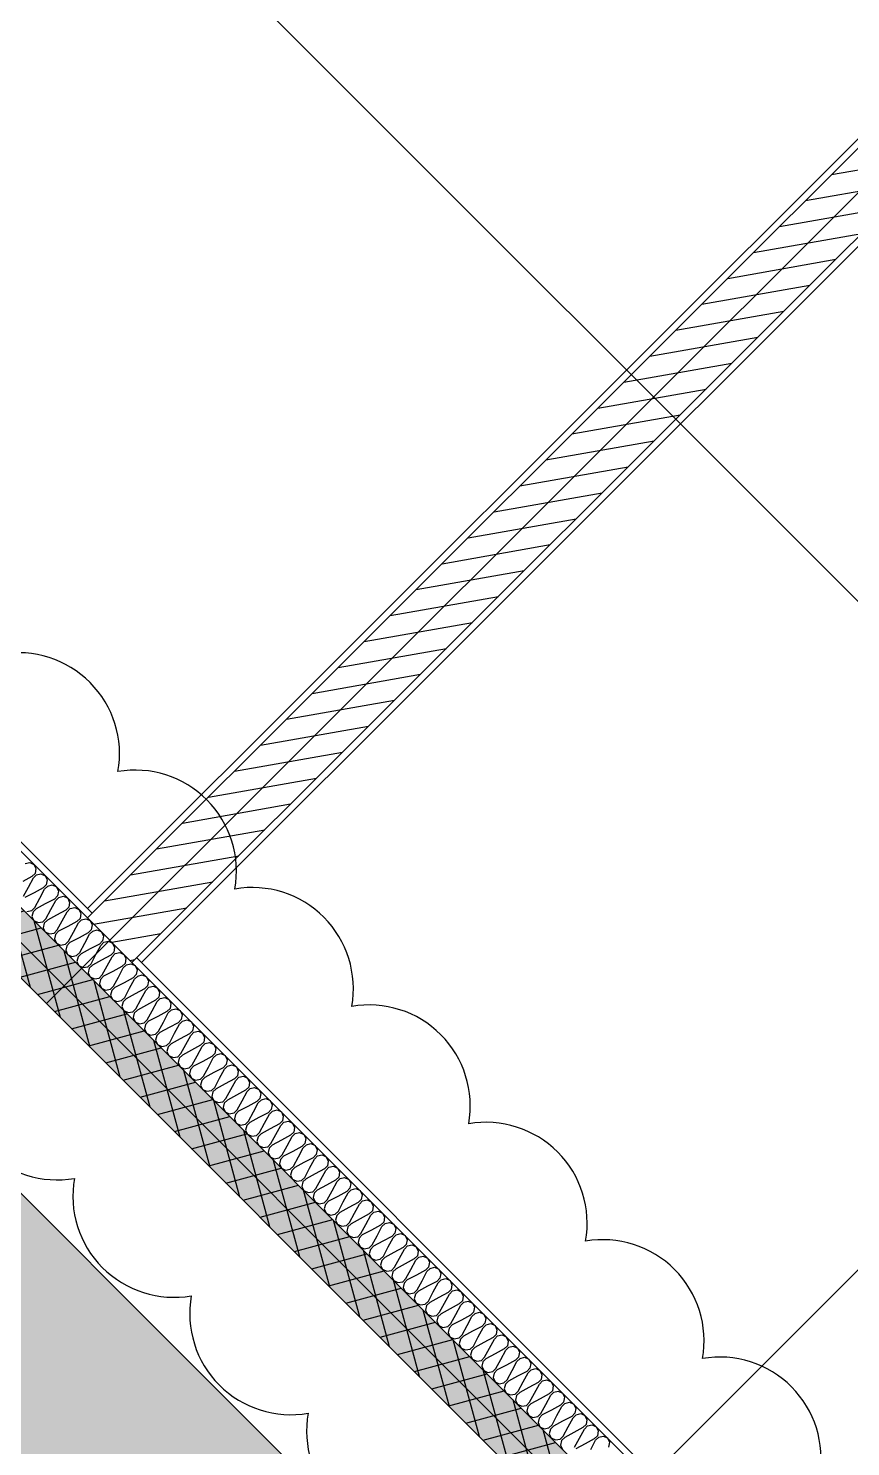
# Model space of a CAD drawing. Header units: millimetres. Extents: x -21000 to 567700, y 435000 to 850800.
# Drawn here: x 238027 to 240508, y 586183 to 590465 of the extents above; entities that cross this region are included whole.
import ezdxf
from ezdxf.xclip import XClip

# ---------------------------------------------------------------- set-up
doc = ezdxf.new("R2010")
doc.units = ezdxf.units.MM
doc.header["$LTSCALE"] = 700
doc.header["$XCLIPFRAME"] = 2
doc.linetypes.add('AB_Pbase$0$주차장기둥$0$CEN', pattern=[62, 60, -1, 0, -1])
doc.linetypes.add('HIDDEN', pattern=[9.525, 6.35, -3.175])
doc.layers.get('0').update_dxf_attribs({"color": 2})
doc.layers.get('Defpoints').update_dxf_attribs({"color": 171})
for name, color, linetype in [('AB_Pbase$0$AA-XXXX-CNTL', 1, 'Continuous'), ('AB_Pbase$0$ELE8', 8, 'Continuous'), ('AB_Pbase$0$FIN', 6, 'Continuous'), ('AB_Pbase$0$HAT-BR', 5, 'Continuous'), ('AB_Pbase$0$INS', 8, 'Continuous'), ('AB_Pbase$0$WAL', 3, 'Continuous'), ('AB_Pbase$0$경량벽체 세대창고 모듈', 4, 'HIDDEN'), ('AB_Pbase$0$주차-sol', 254, 'Continuous'), ('AB_Pbase$0$주차-확장', 7, 'Continuous'), ('AB_Pbase$0$주차장기둥$0$CEN_P', 244, 'AB_Pbase$0$주차장기둥$0$CEN')]:
    doc.layers.add(name, color=color, linetype=linetype)
doc.layers.add('AB_Pbase$0$DEFPOINT', color=247, linetype='Continuous', plot=False)

# ---------------------------------------------------------------- blocks, each defined once
blk = doc.blocks.new('AB_Pbase$0$주차장기둥$0$cen 2bl 지하')
at = {"layer": 'AB_Pbase$0$주차장기둥$0$CEN_P', "color": 54}
for p, q in [((-44011.1, 84705.3), (-65443.7, 10035.3)), ((-130482.6, 82128.7), (39239.4, 33413))]:
    blk.add_line(p, q, dxfattribs=at)
blk = doc.blocks.new('AB_Pbase$0$주차장기둥')
at = {"rotation": 1.99999810188403}
blk.add_blockref('AB_Pbase$0$주차장기둥$0$cen 2bl 지하', (36991.8, -11666.7), dxfattribs=at)
blk = doc.blocks.new('AB_Pbase$0$주차확장')
at = {"layer": 'AB_Pbase$0$주차-sol'}
h = blk.add_hatch(color=252, dxfattribs=at)
h.paths.add_polyline_path([(1525, -3825), (2275, -3825), (2275, -3975), (1525, -3975)], flags=16)
edge = h.paths.add_edge_path()
edge.add_line((0, -5100), (2500, -5100))
edge.add_line((2500, -5100), (2500, 0))
edge.add_line((2500, 0), (0, 0))
edge.add_line((0, 0), (0, -5100))
h.paths.add_polyline_path([(225, -3975), (225, -3825), (975, -3825), (975, -3975)])
at = {"layer": 'AB_Pbase$0$주차-확장'}
blk.add_lwpolyline([(0, 0), (0, -5100), (2500, -5100), (2500, 0)], close=True, dxfattribs=at)
blk = doc.blocks.new('AB_Pbase$0$pppaaa_1_1')
at = {"layer": 'AB_Pbase$0$주차-확장', "xscale": -1, "rotation": 134.9848194166802}
blk.add_blockref('AB_Pbase$0$주차확장', (233724.8, 584015.1), dxfattribs=at)
blk = doc.blocks.new('AB_Pbase')
at = {"layer": 'AB_Pbase$0$ELE8'}
h = blk.add_hatch(dxfattribs=at)
h.set_pattern_fill('NET', color=256, scale=20, angle=15.182184)
h.paths.add_polyline_path([(242568.3, 621077.2), (244588.7, 619957.3), (244661.4, 620088.5), (242509.8, 621281.1), (235027.7, 607783.1), (226424.5, 599184.4), (258210.1, 567381.9), (260268.4, 566241), (260341.1, 566372.2), (258301.3, 567502.9), (226636.7, 599184.4), (235148.7, 607691.9)])
h.paths.add_polyline_path([(247382.1, 630071), (247513.3, 629998.3), (244996.1, 625456.7), (246272.9, 624749), (245110.6, 622652.1), (244979.4, 622724.8), (246069, 624690.5), (244792, 625398.3)])
h.paths.add_polyline_path([(247988.2, 631164.3), (247876.7, 630963.1), (248007.8, 630890.4), (248119.4, 631091.6)])
h.paths.add_polyline_path([(255793.4, 631519.8), (255866.2, 631650.9), (250046.2, 634877.1), (248482.7, 632056.4), (248613.9, 631983.7), (250104.6, 634673.1)])
at = {"layer": 'AB_Pbase$0$HAT-BR'}
h = blk.add_hatch(dxfattribs=at)
h.set_pattern_fill('ANSI31', color=256, scale=20, angle=145)
h.paths.add_polyline_path([(235929.4, 604527.6), (236063.8, 604661.9), (238153, 602571.6), (240063.6, 606018.4), (240229.8, 605926.3), (238280.5, 602409.7), (237010.4, 601140.3), (237826.9, 600323.4), (237692.5, 600189.1), (236741.7, 601140.4), (238029, 602427)])
h.paths.add_polyline_path([(238632.8, 599517.1), (232550.1, 593437.5), (232684.4, 593303.2), (238767.1, 599382.7)])
h.paths.add_polyline_path([(239573, 598576.4), (244422.5, 593724.3), (238339.7, 587644.8), (238205.4, 587779.2), (244153.8, 593724.4), (239438.6, 598442)])
h.paths.add_polyline_path([(253366.3, 576146.8), (254890.9, 574621.3), (254756.5, 574487), (253231.9, 576012.5)], flags=17)
h.paths.add_polyline_path([(246954.3, 581883.1), (245525.6, 580455.2), (245391.3, 580589.5), (246820, 582017.5)])
h.paths.add_polyline_path([(247173.6, 582371), (252407.6, 587602.2), (252541.9, 587467.8), (247308, 582236.6)])
h.paths.add_polyline_path([(260580.1, 582120.7), (261142.4, 583135.1), (260976.2, 583227.2), (260414, 582212.8)], flags=17)
h.paths.add_polyline_path([(263886.9, 576046.1), (264234.4, 575698.5), (264194.3, 575658.4), (265114.4, 575148.5), (265206.5, 575314.6)])
edge = h.paths.add_edge_path()
edge.add_line((263638.9, 581842.7), (261303.6, 583137.2))
edge.add_line((261303.6, 583137.2), (261395.8, 583303.3))
edge.add_line((261395.8, 583303.3), (265930.7, 580789.6))
edge.add_line((265930.7, 580789.6), (269809.1, 587786.6))
edge.add_line((269809.1, 587786.6), (269975.3, 587694.4))
edge.add_line((269975.3, 587694.4), (266096.8, 580697.5))
edge.add_line((266096.8, 580697.5), (266534.1, 580455.1))
edge.add_line((266534.1, 580455.1), (266442, 580288.9))
edge.add_line((266442, 580288.9), (263805.1, 581750.6))
edge.add_line((263638.9, 581842.7), (262485.1, 579761.3))
edge.add_line((263805.1, 581750.6), (261405.4, 577421.6))
edge.add_line((262393, 579595.1), (259935.3, 580957.4))
edge.add_line((262485.1, 579761.3), (259861.3, 581215.7))
edge.add_line((262393, 579595.1), (261239.3, 577513.7))
edge.add_line((259861.3, 581215.7), (259168.1, 579965.2))
edge.add_line((259334.3, 579873.1), (259168.1, 579965.2))
edge.add_line((259935.3, 580957.4), (259334.3, 579873.1))
edge.add_line((261239.3, 577513.7), (258615.4, 578968.1))
edge.add_line((258615.4, 578968.1), (258523.3, 578802))
edge.add_line((258523.3, 578802), (263739.4, 575910.6))
edge.add_line((263739.4, 575910.6), (263879.2, 576050.4))
edge.add_line((263879.2, 576050.4), (261405.4, 577421.6))
edge = h.paths.add_edge_path()
edge.add_line((273761.7, 610263.5), (273411.9, 610457.4))
edge.add_line((273411.9, 610457.4), (273281, 610221.2))
edge.add_line((273281, 610221.2), (271837.9, 611021.2))
edge.add_line((271837.9, 611021.2), (270579.8, 608751.5))
edge.add_line((270579.8, 608751.5), (267899.1, 610237.5))
edge.add_line((267899.1, 610237.5), (268345.1, 611042.1))
edge.add_line((268345.1, 611042.1), (267907.8, 611284.5))
edge.add_line((267907.8, 611284.5), (267461.8, 610479.9))
edge.add_line((267461.8, 610479.9), (264676.1, 612024))
edge.add_line((264676.1, 612024), (266867.4, 615977.3))
edge.add_line((266867.4, 615977.3), (266701.3, 616069.4))
edge.add_line((266701.3, 616069.4), (265295.3, 613533))
edge.add_line((265295.3, 613533), (264945.5, 613726.9))
edge.add_line((264945.5, 613726.9), (264853.4, 613560.7))
edge.add_line((264853.4, 613560.7), (265203.2, 613366.8))
edge.add_line((265203.2, 613366.8), (264417.8, 611949.9))
edge.add_line((264417.8, 611949.9), (276229.5, 605402.6))
edge.add_line((276229.5, 605402.6), (278088.8, 608756.8))
edge.add_line((278088.8, 608756.8), (278565.5, 608492.5))
edge.add_line((278565.5, 608492.5), (278798.2, 608912.4))
edge.add_line((278798.2, 608912.4), (278719.4, 608956))
edge.add_line((278719.4, 608956), (278578.9, 608702.3))
edge.add_line((278578.9, 608702.3), (278093.4, 608971.4))
edge.add_line((278093.4, 608971.4), (278825.5, 610292.1))
edge.add_line((278825.5, 610292.1), (278746.8, 610335.7))
edge.add_line((278746.8, 610335.7), (278092.3, 609155))
edge.add_line((278092.3, 609155), (277414.5, 609530.7))
edge.add_line((277414.5, 609530.7), (277370.8, 609452))
edge.add_line((277370.8, 609452), (278048.7, 609076.3))
edge.add_line((278048.7, 609076.3), (276155.5, 605660.9))
edge.add_line((276155.5, 605660.9), (275027.2, 606286.3))
edge.add_line((275027.2, 606286.3), (275473.2, 607090.9))
edge.add_line((275473.2, 607090.9), (275394.5, 607134.6))
edge.add_line((275394.5, 607134.6), (274948.5, 606329.9))
edge.add_line((274948.5, 606329.9), (274668.6, 606485.1))
edge.add_line((274668.6, 606485.1), (275114.6, 607289.7))
edge.add_line((275114.6, 607289.7), (275035.9, 607333.3))
edge.add_line((275035.9, 607333.3), (274589.9, 606528.7))
edge.add_line((274589.9, 606528.7), (270746, 608659.4))
edge.add_line((270746, 608659.4), (271911.9, 610762.9))
edge.add_line((271911.9, 610762.9), (273538.7, 609861.1))
edge.add_line((273538.7, 609861.1), (273766.6, 610272.2))
h.paths.add_polyline_path([(249823.9, 630123.9), (248214.6, 631015.9), (248122.5, 630849.7), (249731.8, 629957.7)])
h.paths.add_polyline_path([(264448.6, 621462.8), (264706.6, 621319.7), (264798.7, 621485.9), (263959.1, 621951.3), (263866.9, 621785.1), (264282.4, 621554.9), (263271.6, 619731.3), (263437.7, 619639.2)])
h.paths.add_polyline_path([(269499.6, 619034.5), (268660, 619499.9), (268567.9, 619333.7), (269048.9, 619067.1), (267972.6, 617125.4), (268138.8, 617033.3), (269215.1, 618975), (269407.5, 618868.3)])
h.paths.add_polyline_path([(278950.9, 618872.1), (277573.4, 619635.6), (275440.2, 615787.3), (272265.3, 617547.2), (272173.2, 617381), (274499.7, 616091.4), (273527.6, 614337.8), (273693.8, 614245.7), (274665.9, 615999.3), (276004, 615257.5), (276166.4, 615550.5), (275676.7, 615822), (277647.4, 619377.4), (278858.8, 618705.9)])
h.paths.add_polyline_path([(271683.5, 616497.6), (271517.4, 616589.7), (270492, 614739.9), (270658.2, 614647.8)])
h.paths.add_polyline_path([(266121, 619581), (265095.6, 617731.2), (264929.4, 617823.3), (265954.8, 619673.1)])
h.paths.add_polyline_path([(264405.1, 617124.9), (264497.2, 617291.1), (264296.1, 617402.6), (264203.9, 617236.4)])
edge = h.paths.add_edge_path()
edge.add_line((261140, 623342.4), (261232.1, 623508.6))
edge.add_line((261232.1, 623508.6), (257484.4, 625586))
edge.add_line((257484.4, 625586), (257392.3, 625419.8))
edge.add_line((257392.3, 625419.8), (258756.7, 624663.5))
edge.add_line((258756.7, 624663.5), (257030.8, 621549.9))
edge.add_line((257030.8, 621549.9), (255666.4, 622306.2))
edge.add_line((255666.4, 622306.2), (255622.7, 622227.5))
edge.add_line((255622.7, 622227.5), (256987.1, 621471.2))
edge.add_line((256987.1, 621471.2), (256735, 621016.4))
edge.add_line((256735, 621016.4), (256813.8, 620972.7))
edge.add_line((256813.8, 620972.7), (258835.4, 624619.9))
edge.add_line((258835.4, 624619.9), (261140, 623342.4))
h.paths.add_polyline_path([(252295.3, 623557.4), (252251.7, 623478.7), (252800.5, 623174.5), (252844.1, 623253.2)], flags=17)
h.paths.add_polyline_path([(278024, 614023.5), (278741.6, 615317.9), (277798.7, 613617.1), (277877.5, 613573.4), (278119.7, 614010.5), (279335.4, 613336.6), (279379.1, 613415.3), (278163.4, 614089.2), (278820.3, 615274.3), (278741.6, 615317.9)])
h.paths.add_polyline_path([(276999.8, 611990.1), (277047.9, 611963.4), (276926.7, 611744.8), (276799.9, 611815.1), (277163.5, 612471), (277242.2, 612427.4)], flags=17)
h.paths.add_polyline_path([(275349.5, 612653.4), (275456.1, 612845.8), (275766.5, 612673.7), (275659.8, 612481.3)], flags=17)
h.paths.add_polyline_path([(274915.1, 612859.8), (274748.9, 612952), (274506.5, 612514.6), (274672.7, 612422.5)], flags=17)
h.paths.add_polyline_path([(279024.5, 610867.8), (280144.5, 612888.1), (280223.2, 612844.5), (279103.3, 610824.1)])
h.paths.add_polyline_path([(279601.8, 610547.8), (280721.7, 612568.2), (280800.4, 612524.5), (279680.5, 610504.2)])
edge = h.paths.add_edge_path()
edge.add_line((268115.9, 579441.1), (268710.6, 579111.4))
edge.add_line((268710.6, 579111.4), (268676.7, 579050.2))
edge.add_line((268676.7, 579050.2), (271436.1, 577520.6))
edge.add_line((271436.1, 577520.6), (271470, 577581.9))
edge.add_line((271470, 577581.9), (271528.2, 577686.8))
edge.add_line((271528.2, 577686.8), (268174.1, 579546.1))
edge.add_line((268174.1, 579546.1), (268115.9, 579441.1))
h.paths.add_polyline_path([(252546, 576288.4), (251117.3, 574860.5), (254615.6, 571360.4), (257807.1, 577118), (257640.9, 577210.2), (255736.8, 573775), (255682.7, 573829.2), (255548.3, 573694.9), (255641, 573602.1), (254521.2, 571582.1), (251315.3, 574789.7), (252680.4, 576154.1)])
h.paths.add_polyline_path([(254748.7, 622094.5), (254457.8, 621569.8), (254624, 621477.7), (254914.9, 622002.4)], flags=17)
h.paths.add_polyline_path([(260390.1, 620339.5), (260224, 620431.6), (261377.8, 622513.2), (261544, 622421.1)])
h.paths.add_polyline_path([(246694.2, 601788.4), (244262.8, 603136.2), (244354.9, 603302.4), (246786.3, 601954.6)])
h.paths.add_polyline_path([(264513.8, 616681.6), (263362.4, 614604.4), (263948.4, 614279.6), (263856.3, 614113.4), (262500.6, 614864.9), (262592.7, 615031.1), (263196.2, 614696.5), (264347.6, 616773.8)])
h.paths.add_polyline_path([(251505.8, 616203), (251413.7, 616036.9), (267384.3, 607184.2), (267476.4, 607350.4)])
h.paths.add_polyline_path([(271057.7, 605148), (274188.8, 603412.4), (272429, 600237.5), (270189.9, 601478.7), (270097.8, 601312.5), (274624, 598803.6), (274716.1, 598969.8), (272595.1, 600145.4), (274355, 603320.3), (277464.3, 601596.8), (270405.5, 588862.3), (265870.5, 591376.1), (265778.4, 591209.9), (270479.5, 588604), (277722.6, 601670.9), (271149.8, 605314.2)])
h.paths.add_polyline_path([(255481.8, 630440.5), (255389.7, 630274.4), (255792, 630051.4), (254296.4, 627353.1), (254375.1, 627309.5), (255870.8, 630007.7), (258726.4, 628424.8), (257230.8, 625726.6), (257396.9, 625634.5), (258984.7, 628498.9)])
h.paths.add_polyline_path([(252754.7, 624571.9), (253714.6, 626303.6), (253793.4, 626260), (252833.4, 624528.2)])
h.paths.add_polyline_path([(271454, 617733.9), (271546.1, 617900.1), (271143.9, 618123.1), (271051.8, 617956.9)])
h.paths.add_polyline_path([(274129.6, 612597.8), (274173.2, 612676.5), (272975, 613340.7), (272679.2, 612807.2), (272845.4, 612715.1), (273097.5, 613169.9)], flags=17)
h.paths.add_polyline_path([(261119, 615848), (261285.2, 615755.9), (262691.1, 618292.3), (262525, 618384.4)])
h.paths.add_polyline_path([(261302.7, 615746.2), (261210.6, 615580), (261503.6, 615417.6), (261595.7, 615583.7)], flags=17)
h.paths.add_polyline_path([(260779.6, 615235.7), (260945.8, 615143.6), (260407.7, 614172.8), (247559.5, 621294.6), (247428.3, 621367.4), (245110.6, 622652.1), (245202.7, 622818.3), (246042.3, 622352.9), (246488.4, 623157.5), (246654.5, 623065.4), (246208.5, 622260.8), (248062.7, 621233), (249400.8, 623646.9), (248952.5, 623895.4), (248996.2, 623974.1), (249984.5, 623426.3), (249940.9, 623347.5), (249479.5, 623603.3), (248141.4, 621189.3), (250017.5, 620149.4), (251359.6, 622570.7), (250948.5, 622798.5), (250988.1, 622869.9), (251939.3, 622342.7), (251895.6, 622264), (251434.3, 622519.7), (250096.2, 620105.8), (252811.9, 618600.4), (253257.9, 619405.1), (253336.6, 619361.5), (252890.6, 618556.8), (253257.9, 618353.2), (254159.7, 619980), (253792.3, 620183.6), (253676, 619973.7), (253597.3, 620017.3), (253905.1, 620572.7), (254071.3, 620480.6), (253971.9, 620301.3), (254627.9, 619937.7), (254535.8, 619771.5), (254238.4, 619936.4), (253336.7, 618309.6), (254613.6, 617601.7), (255607.5, 619394.7), (255773.6, 619302.6), (254779.8, 617509.6), (260333.6, 614431.1)])
h.paths.add_polyline_path([(251257.3, 624727.3), (251091.2, 624819.4), (250887.5, 624452.1), (248071, 626013.3), (247978.9, 625847.1), (247979.1, 625847), (246827.7, 623769.8), (246993.9, 623677.6), (248145.3, 625754.9), (251552, 623866.5), (251644.1, 624032.7), (251053.7, 624359.9)])
h.paths.add_polyline_path([(239278.8, 608614.4), (239444.9, 608522.3), (239503.1, 608627.2), (240058.5, 608319.4), (240150.6, 608485.5), (239595.2, 608793.4), (239937, 609410), (239416.6, 609698.5), (239373, 609619.7), (239727.2, 609423.4)], flags=17)
h.paths.add_polyline_path([(249096, 617321.6), (249188.1, 617487.8), (246328.1, 619073.1), (246196.9, 619145.8), (244727.6, 619960.3), (244635.4, 619794.1)])
h.paths.add_polyline_path([(244912.1, 609773.6), (245004.2, 609939.8), (238523.3, 613532.3), (235245.5, 607619), (234042, 606416.1), (235434.6, 605022.7), (235569, 605157.1), (234240, 606486.8), (235318, 607564.2), (236122.2, 609014.9), (238706.7, 607582.3), (238270.4, 606795.2), (238991.9, 606395.2), (239084, 606561.4), (238528.6, 606869.2), (239047.4, 607805.1), (238881.2, 607897.2), (238798.8, 607748.5), (238357.1, 607993.3), (239086.7, 609309.6), (239008, 609353.3), (238278.4, 608037), (236214.3, 609181.1), (238509.9, 613322.4), (242795.5, 610946.9), (241038.1, 607776.4), (241204.2, 607684.3), (242961.7, 610854.8)])
h.paths.add_polyline_path([(254770.9, 631457.8), (254937, 631365.6), (255145.7, 631742.1), (254979.5, 631834.2)])
h.paths.add_polyline_path([(254539.5, 630648.5), (254373.3, 630740.6), (254143, 630325.1), (253548.3, 630654.8), (253504.7, 630576.1), (254099.4, 630246.4), (253042.5, 628339.7), (251765.6, 629047.6), (252822.5, 630954.2), (252848.7, 630939.7), (252892.3, 631018.4), (252787.4, 631076.6), (251686.9, 629091.2), (250436.1, 629784.5), (250344, 629618.3), (251594.7, 628925), (250494.2, 626939.6), (250599.2, 626881.5), (250642.8, 626960.2), (250616.6, 626974.7), (251673.5, 628881.4), (252950.4, 628173.6), (251893.5, 626266.9), (251298.8, 626596.6), (251255.1, 626517.9), (251849.9, 626188.2), (251488.7, 625536.6), (251654.9, 625444.5)])
at = {"layer": 'AB_Pbase$0$경량벽체 세대창고 모듈'}
h = blk.add_hatch(dxfattribs=at)
h.set_pattern_fill('격자1', color=256)
h.set_pattern_definition([(360, (0, 0), (0, 1), []), (90, (0, 0), (-1, -1e-16), [])])
h.paths.add_polyline_path([(242568.3, 621077.2), (242641, 621208.4), (242509.8, 621281.1), (235027.7, 607783.1), (226424.5, 599184.4), (258210.1, 567381.9), (260268.4, 566241), (260341.1, 566372.2), (258301.3, 567502.9), (226636.7, 599184.4), (235148.7, 607691.9)])
h.paths.add_polyline_path([(247382.1, 630071), (247513.3, 629998.3), (244996.1, 625456.7), (246272.9, 624749), (245110.6, 622652.1), (244979.4, 622724.8), (246069, 624690.5), (244792, 625398.3)])
h.paths.add_polyline_path([(247988.2, 631164.3), (247876.7, 630963.1), (248007.8, 630890.4), (248119.4, 631091.6)])
h.paths.add_polyline_path([(255793.4, 631519.8), (255866.2, 631650.9), (250046.2, 634877.1), (248482.7, 632056.4), (248613.9, 631983.7), (250104.6, 634673.1)])
at = {"layer": 'AB_Pbase$0$AA-XXXX-CNTL'}
blk.add_line((263204.2, 562491.4), (221582.1, 604135.4), dxfattribs=at)
at = {"layer": 'AB_Pbase$0$DEFPOINT', "color": 22}
blk.add_line((246045, 595480.3), (238081.6, 587521.1), dxfattribs=at)
at = {"layer": 'AB_Pbase$0$FIN'}
for p, q in [((244125.5, 593724.4), (238205.4, 587807.5)), ((244450.8, 593724.3), (238368, 587644.8)), ((238219.6, 587793.3), (232698.5, 593317.3)), ((238205.4, 587779.2), (232684.4, 593303.2)), ((245405.4, 580603.7), (238353.9, 587658.9)), ((245391.3, 580589.5), (238339.7, 587644.8))]:
    blk.add_line(p, q, dxfattribs=at)
at = {"layer": 'AB_Pbase$0$INS'}
for points in [[(238017.6, 587943.4), (238031.2, 587946.8), (238043.9, 587940.8), (238049.8, 587928.1), (238047.3, 587913.7), (238037.9, 587904.3), (238010.4, 587889.5)], [(238012.5, 587844.9), (238027.3, 587872.5), (238042.2, 587900.1), (238051.5, 587909.4), (238065.1, 587912.8), (238077.8, 587906.9), (238083.8, 587894.1), (238081.2, 587879.7), (238071.9, 587870.4), (238044.3, 587855.5), (238016.7, 587840.7)], [(238022.6, 587799.1), (238037.1, 587801.7), (238046.4, 587811), (238061.3, 587838.6), (238076.1, 587866.1), (238085.5, 587875.5), (238099, 587878.9), (238111.8, 587872.9), (238117.7, 587860.2), (238115.1, 587845.8), (238105.8, 587836.4), (238078.2, 587821.6), (238050.6, 587806.8), (238041.3, 587797.4), (238037.9, 587783.8), (238043.8, 587771.1), (238056.6, 587765.2), (238071, 587767.7), (238080.3, 587777), (238095.2, 587804.6), (238110, 587832.2), (238119.4, 587841.5), (238133, 587844.9), (238145.7, 587839), (238151.6, 587826.2), (238149.1, 587811.8), (238139.7, 587802.5), (238112.2, 587787.6), (238084.6, 587772.8), (238075.2, 587763.5), (238071.8, 587749.9), (238077.8, 587737.2), (238090.5, 587731.2), (238104.9, 587733.8), (238114.3, 587743.1), (238129.1, 587770.7), (238144, 587798.2), (238153.3, 587807.6), (238166.9, 587811), (238179.6, 587805), (238185.6, 587792.3), (238183, 587777.9), (238173.7, 587768.5), (238146.1, 587753.7), (238118.5, 587738.9), (238109.2, 587729.5), (238105.8, 587715.9), (238111.7, 587703.2), (238124.4, 587697.3), (238138.9, 587699.8), (238148.2, 587709.1), (238163.1, 587736.7), (238177.9, 587764.3), (238187.2, 587773.6), (238200.8, 587777), (238213.6, 587771.1), (238219.5, 587758.3), (238216.9, 587743.9), (238207.6, 587734.6), (238180, 587719.7), (238152.4, 587704.9), (238143.1, 587695.6), (238139.7, 587682), (238145.6, 587669.3), (238158.4, 587663.3), (238172.8, 587665.9), (238182.1, 587675.2), (238197, 587702.8), (238211.8, 587730.3), (238221.2, 587739.7), (238234.8, 587743.1), (238247.5, 587737.1), (238253.4, 587724.4), (238250.9, 587710), (238241.5, 587700.6), (238214, 587685.8), (238186.4, 587671), (238177, 587661.6), (238173.6, 587648), (238179.6, 587635.3), (238192.3, 587629.4), (238206.7, 587631.9), (238216.1, 587641.2), (238230.9, 587668.8), (238245.8, 587696.4), (238255.1, 587705.7), (238268.7, 587709.1), (238281.4, 587703.2), (238287.4, 587690.4), (238284.8, 587676), (238275.5, 587666.7), (238247.9, 587651.8), (238220.3, 587637), (238211, 587627.7), (238207.6, 587614.1), (238213.5, 587601.4), (238226.2, 587595.4), (238240.7, 587598), (238250, 587607.3), (238264.9, 587634.9), (238279.7, 587662.4), (238289, 587671.8), (238302.6, 587675.2), (238315.3, 587669.2), (238321.3, 587656.5), (238318.7, 587642.1), (238309.4, 587632.7), (238281.8, 587617.9), (238254.2, 587603.1), (238244.9, 587593.7), (238241.5, 587580.1), (238247.4, 587567.4), (238260.2, 587561.5), (238274.6, 587564), (238283.9, 587573.3), (238298.8, 587600.9), (238313.6, 587628.5), (238323, 587637.8), (238336.6, 587641.2), (238349.3, 587635.3), (238355.2, 587622.5), (238352.7, 587608.1), (238343.3, 587598.8), (238315.8, 587583.9), (238288.2, 587569.1), (238278.8, 587559.8), (238275.4, 587546.2), (238281.4, 587533.5), (238294.1, 587527.5), (238308.5, 587530.1), (238317.9, 587539.4), (238332.7, 587567), (238347.6, 587594.5), (238356.9, 587603.9), (238370.5, 587607.3), (238383.2, 587601.3), (238389.1, 587588.6), (238386.6, 587574.2), (238377.3, 587564.8), (238349.7, 587550), (238322.1, 587535.2), (238312.8, 587525.8), (238309.4, 587512.2), (238315.3, 587499.5), (238328, 587493.6), (238342.5, 587496.1), (238351.8, 587505.4), (238366.6, 587533), (238381.5, 587560.6), (238390.8, 587569.9), (238404.4, 587573.3), (238417.1, 587567.4), (238423.1, 587554.6), (238420.5, 587540.2), (238411.2, 587530.9), (238383.6, 587516), (238356, 587501.2), (238346.7, 587491.9), (238343.3, 587478.3), (238349.2, 587465.6), (238362, 587459.6), (238376.4, 587462.2), (238385.7, 587471.5), (238400.6, 587499.1), (238415.4, 587526.6), (238424.8, 587536), (238438.4, 587539.4), (238451.1, 587533.4), (238457, 587520.7), (238454.5, 587506.3), (238445.1, 587496.9), (238417.5, 587482.1), (238390, 587467.3), (238380.6, 587457.9), (238377.2, 587444.3), (238383.2, 587431.6), (238395.9, 587425.7), (238410.3, 587428.2), (238419.7, 587437.5), (238434.5, 587465.1), (238449.4, 587492.7), (238458.7, 587502), (238472.3, 587505.4), (238485, 587499.5), (238490.9, 587486.7), (238488.4, 587472.3), (238479.1, 587463), (238451.5, 587448.1), (238423.9, 587433.3), (238414.6, 587424), (238411.2, 587410.4), (238417.1, 587397.7), (238429.8, 587391.7), (238444.3, 587394.3), (238453.6, 587403.6), (238468.4, 587431.2), (238483.3, 587458.7), (238492.6, 587468.1), (238506.2, 587471.5), (238518.9, 587465.5), (238524.9, 587452.8), (238522.3, 587438.4), (238513, 587429), (238485.4, 587414.2), (238457.8, 587399.4), (238448.5, 587390), (238445.1, 587376.4), (238451, 587363.7), (238463.8, 587357.8), (238478.2, 587360.3), (238487.5, 587369.6), (238502.4, 587397.2), (238517.2, 587424.8), (238526.6, 587434.1), (238540.1, 587437.5), (238552.9, 587431.6), (238558.8, 587418.8), (238556.3, 587404.4), (238546.9, 587395.1), (238519.3, 587380.2), (238491.8, 587365.4), (238482.4, 587356.1), (238479, 587342.5), (238485, 587329.8), (238497.7, 587323.8), (238512.1, 587326.4), (238521.5, 587335.7), (238536.3, 587363.3), (238551.2, 587390.8), (238560.5, 587400.2), (238574.1, 587403.6), (238586.8, 587397.6), (238592.7, 587384.9), (238590.2, 587370.5), (238580.9, 587361.1), (238553.3, 587346.3), (238525.7, 587331.5), (238516.4, 587322.1), (238513, 587308.5), (238518.9, 587295.8), (238531.6, 587289.9), (238546, 587292.4), (238555.4, 587301.7), (238570.2, 587329.3), (238585.1, 587356.9), (238594.4, 587366.2), (238608, 587369.6), (238620.7, 587363.7), (238626.7, 587350.9), (238624.1, 587336.5), (238614.8, 587327.2), (238587.2, 587312.3), (238559.6, 587297.5), (238550.3, 587288.2), (238546.9, 587274.6), (238552.8, 587261.9), (238565.6, 587255.9), (238580, 587258.5), (238589.3, 587267.8), (238604.2, 587295.4), (238619, 587322.9), (238628.4, 587332.3), (238641.9, 587335.7), (238654.7, 587329.7), (238660.6, 587317), (238658.1, 587302.6), (238648.7, 587293.2), (238621.1, 587278.4), (238593.6, 587263.6), (238584.2, 587254.2), (238580.8, 587240.6), (238586.8, 587227.9), (238599.5, 587222), (238613.9, 587224.5), (238623.2, 587233.8), (238638.1, 587261.4), (238653, 587289), (238662.3, 587298.3), (238675.9, 587301.7), (238688.6, 587295.8), (238694.5, 587283), (238692, 587268.6), (238682.7, 587259.3), (238655.1, 587244.4), (238627.5, 587229.6), (238618.2, 587220.3), (238614.8, 587206.7), (238620.7, 587194), (238633.4, 587188), (238647.8, 587190.6), (238657.2, 587199.9), (238672, 587227.5), (238686.9, 587255), (238696.2, 587264.4), (238709.8, 587267.8), (238722.5, 587261.8), (238728.5, 587249.1), (238725.9, 587234.7), (238716.6, 587225.3), (238689, 587210.5), (238661.4, 587195.7), (238652.1, 587186.3), (238648.7, 587172.7), (238654.6, 587160), (238667.4, 587154.1), (238681.8, 587156.6), (238691.1, 587165.9), (238706, 587193.5), (238720.8, 587221.1), (238730.2, 587230.4), (238743.7, 587233.8), (238756.5, 587227.9), (238762.4, 587215.1), (238759.9, 587200.7), (238750.5, 587191.4), (238722.9, 587176.5), (238695.4, 587161.7), (238686, 587152.4), (238682.6, 587138.8), (238688.6, 587126.1), (238701.3, 587120.1), (238715.7, 587122.7), (238725, 587132), (238739.9, 587159.6), (238754.8, 587187.1), (238764.1, 587196.5), (238777.7, 587199.9), (238790.4, 587193.9), (238796.3, 587181.2), (238793.8, 587166.8), (238784.4, 587157.4), (238756.9, 587142.6), (238729.3, 587127.7), (238720, 587118.4), (238716.6, 587104.8), (238722.5, 587092.1), (238735.2, 587086.2), (238749.6, 587088.7), (238759, 587098), (238773.8, 587125.6), (238788.7, 587153.2), (238798, 587162.5), (238811.6, 587165.9), (238824.3, 587160), (238830.3, 587147.2), (238827.7, 587132.8), (238818.4, 587123.5), (238790.8, 587108.6), (238763.2, 587093.8), (238753.9, 587084.5), (238750.5, 587070.9), (238756.4, 587058.2), (238769.1, 587052.2), (238783.6, 587054.8), (238792.9, 587064.1), (238807.8, 587091.7), (238822.6, 587119.2), (238832, 587128.6), (238845.5, 587132), (238858.3, 587126), (238864.2, 587113.3), (238861.6, 587098.9), (238852.3, 587089.5), (238824.7, 587074.7), (238797.2, 587059.8), (238787.8, 587050.5), (238784.4, 587036.9), (238790.4, 587024.2), (238803.1, 587018.3), (238817.5, 587020.8), (238826.8, 587030.1), (238841.7, 587057.7), (238856.6, 587085.3), (238865.9, 587094.6), (238879.5, 587098), (238892.2, 587092.1), (238898.1, 587079.3), (238895.6, 587064.9), (238886.2, 587055.6), (238858.7, 587040.7), (238831.1, 587025.9), (238821.7, 587016.6), (238818.3, 587003), (238824.3, 586990.3), (238837, 586984.3), (238851.4, 586986.9), (238860.8, 586996.2), (238875.6, 587023.8), (238890.5, 587051.3), (238899.8, 587060.7), (238913.4, 587064.1), (238926.1, 587058.1), (238932.1, 587045.4), (238929.5, 587031), (238920.2, 587021.6), (238892.6, 587006.8), (238865, 586991.9), (238855.7, 586982.6), (238852.3, 586969), (238858.2, 586956.3), (238870.9, 586950.4), (238885.4, 586952.9), (238894.7, 586962.2), (238909.6, 586989.8), (238924.4, 587017.4), (238933.8, 587026.7), (238947.3, 587030.1), (238960.1, 587024.2), (238966, 587011.4), (238963.4, 586997), (238954.1, 586987.7), (238926.5, 586972.8), (238898.9, 586958), (238889.6, 586948.7), (238886.2, 586935.1), (238892.1, 586922.4), (238904.9, 586916.4), (238919.3, 586919), (238928.6, 586928.3), (238943.5, 586955.9), (238958.4, 586983.4), (238967.7, 586992.8), (238981.3, 586996.2), (238994, 586990.2), (238999.9, 586977.5), (238997.4, 586963.1), (238988, 586953.7), (238960.5, 586938.9), (238932.9, 586924), (238923.5, 586914.7), (238920.1, 586901.1), (238926.1, 586888.4), (238938.8, 586882.5), (238953.2, 586885), (238962.6, 586894.3), (238977.4, 586921.9), (238992.3, 586949.5), (239001.6, 586958.8), (239015.2, 586962.2), (239027.9, 586956.3), (239033.9, 586943.5), (239031.3, 586929.1), (239022, 586919.8), (238994.4, 586904.9), (238966.8, 586890.1), (238957.5, 586880.8), (238954.1, 586867.2), (238960, 586854.5), (238972.7, 586848.5), (238987.2, 586851.1), (238996.5, 586860.4), (239011.4, 586888), (239026.2, 586915.5), (239035.6, 586924.9), (239049.1, 586928.3), (239061.9, 586922.3), (239067.8, 586909.6), (239065.2, 586895.2), (239055.9, 586885.8), (239028.3, 586871), (239000.7, 586856.1), (238991.4, 586846.8), (238988, 586833.2), (238993.9, 586820.5), (239006.7, 586814.6), (239021.1, 586817.1), (239030.4, 586826.4), (239045.3, 586854), (239060.1, 586881.6), (239069.5, 586890.9), (239083.1, 586894.3), (239095.8, 586888.4), (239101.7, 586875.6), (239099.2, 586861.2), (239089.8, 586851.9), (239062.3, 586837), (239034.7, 586822.2), (239025.3, 586812.9), (239021.9, 586799.3), (239027.9, 586786.6), (239040.6, 586780.6), (239055, 586783.2), (239064.4, 586792.5), (239079.2, 586820.1), (239094.1, 586847.6), (239103.4, 586857), (239117, 586860.4), (239129.7, 586854.4), (239135.7, 586841.7), (239133.1, 586827.3), (239123.8, 586817.9), (239096.2, 586803.1), (239068.6, 586788.2), (239059.3, 586778.9), (239055.9, 586765.3), (239061.8, 586752.6), (239074.5, 586746.7), (239089, 586749.2), (239098.3, 586758.5), (239113.2, 586786.1), (239128, 586813.7), (239137.3, 586823), (239150.9, 586826.4), (239163.7, 586820.5), (239169.6, 586807.7), (239167, 586793.3), (239157.7, 586784), (239130.1, 586769.1), (239102.5, 586754.3), (239093.2, 586745), (239089.8, 586731.4), (239095.7, 586718.7), (239108.5, 586712.7), (239122.9, 586715.3), (239132.2, 586724.6), (239147.1, 586752.2), (239161.9, 586779.7), (239171.3, 586789.1), (239184.9, 586792.5), (239197.6, 586786.5), (239203.5, 586773.8), (239201, 586759.4), (239191.6, 586750), (239164.1, 586735.2), (239136.5, 586720.3), (239127.1, 586711), (239123.7, 586697.4), (239129.7, 586684.7), (239142.4, 586678.8), (239156.8, 586681.3), (239166.2, 586690.6), (239181, 586718.2), (239195.9, 586745.8), (239205.2, 586755.1), (239218.8, 586758.5), (239231.5, 586752.6), (239237.5, 586739.8), (239234.9, 586725.4), (239225.6, 586716.1), (239198, 586701.2), (239170.4, 586686.4), (239161.1, 586677.1), (239157.7, 586663.5), (239163.6, 586650.8), (239176.3, 586644.8), (239190.8, 586647.4), (239200.1, 586656.7), (239215, 586684.3), (239229.8, 586711.8), (239239.1, 586721.2), (239252.7, 586724.6), (239265.4, 586718.6), (239271.4, 586705.9), (239268.8, 586691.5), (239259.5, 586682.1), (239231.9, 586667.3), (239204.3, 586652.4), (239195, 586643.1), (239191.6, 586629.5), (239197.5, 586616.8), (239210.3, 586610.9), (239224.7, 586613.4), (239234, 586622.7), (239248.9, 586650.3), (239263.7, 586677.9), (239273.1, 586687.2), (239286.7, 586690.6), (239299.4, 586684.7), (239305.3, 586671.9), (239302.8, 586657.5), (239293.4, 586648.2), (239265.8, 586633.3), (239238.3, 586618.5), (239228.9, 586609.2), (239225.5, 586595.6), (239231.5, 586582.9), (239244.2, 586576.9), (239258.6, 586579.5), (239268, 586588.8), (239282.8, 586616.4), (239297.7, 586643.9), (239307, 586653.3), (239320.6, 586656.7), (239333.3, 586650.7), (239339.2, 586638), (239336.7, 586623.6), (239327.4, 586614.2), (239299.8, 586599.4), (239272.2, 586584.5), (239262.9, 586575.2), (239259.5, 586561.6), (239265.4, 586548.9), (239278.1, 586543), (239292.6, 586545.5), (239301.9, 586554.8), (239316.7, 586582.4), (239331.6, 586610), (239340.9, 586619.3), (239354.5, 586622.7), (239367.2, 586616.8), (239373.2, 586604), (239370.6, 586589.6), (239361.3, 586580.3), (239333.7, 586565.4), (239306.1, 586550.6), (239296.8, 586541.3), (239293.4, 586527.7), (239299.3, 586515), (239312.1, 586509), (239326.5, 586511.6), (239335.8, 586520.9), (239350.7, 586548.5), (239365.5, 586576), (239374.9, 586585.4), (239388.5, 586588.8), (239401.2, 586582.8), (239407.1, 586570.1), (239404.6, 586555.7), (239395.2, 586546.3), (239367.6, 586531.5), (239340.1, 586516.6), (239330.7, 586507.3), (239327.3, 586493.7), (239333.3, 586481), (239346, 586475.1), (239360.4, 586477.6), (239369.8, 586486.9), (239384.6, 586514.5), (239399.5, 586542.1), (239408.8, 586551.4), (239422.4, 586554.8), (239435.1, 586548.9), (239441, 586536.1), (239438.5, 586521.7), (239429.2, 586512.4), (239401.6, 586497.5), (239374, 586482.7), (239364.7, 586473.4), (239361.3, 586459.8), (239367.2, 586447.1), (239379.9, 586441.1), (239394.4, 586443.7), (239403.7, 586453), (239418.5, 586480.6), (239433.4, 586508.1), (239442.7, 586517.5), (239456.3, 586520.9), (239469, 586514.9), (239475, 586502.2), (239472.4, 586487.8), (239463.1, 586478.4), (239435.5, 586463.6), (239407.9, 586448.7), (239398.6, 586439.4), (239395.2, 586425.8), (239401.1, 586413.1), (239413.9, 586407.2), (239428.3, 586409.7), (239437.6, 586419), (239452.5, 586446.6), (239467.3, 586474.2), (239476.7, 586483.5), (239490.2, 586486.9), (239503, 586481), (239508.9, 586468.2), (239506.4, 586453.8), (239497, 586444.5), (239469.4, 586429.6), (239441.9, 586414.8), (239432.5, 586405.5), (239429.1, 586391.9), (239435.1, 586379.2), (239447.8, 586373.2), (239462.2, 586375.8), (239471.6, 586385.1), (239486.4, 586412.7), (239501.3, 586440.2), (239510.6, 586449.6), (239524.2, 586453), (239536.9, 586447), (239542.8, 586434.3), (239540.3, 586419.9), (239531, 586410.5), (239503.4, 586395.7), (239475.8, 586380.8), (239466.5, 586371.5), (239463.1, 586357.9), (239469, 586345.2), (239481.7, 586339.3), (239496.1, 586341.8), (239505.5, 586351.1), (239520.3, 586378.7), (239535.2, 586406.3), (239544.5, 586415.6), (239558.1, 586419), (239570.8, 586413.1), (239576.8, 586400.3), (239574.2, 586385.9), (239564.9, 586376.6), (239537.3, 586361.7), (239509.7, 586346.9), (239500.4, 586337.6), (239497, 586324), (239502.9, 586311.3), (239515.7, 586305.3), (239530.1, 586307.9), (239539.4, 586317.2), (239554.3, 586344.8), (239569.1, 586372.3), (239578.5, 586381.7), (239592, 586385.1), (239604.8, 586379.1), (239610.7, 586366.4), (239608.2, 586352), (239598.8, 586342.6), (239571.2, 586327.8), (239543.7, 586312.9), (239534.3, 586303.6), (239530.9, 586290), (239536.9, 586277.3), (239549.6, 586271.4), (239564, 586273.9), (239573.3, 586283.2), (239588.2, 586310.8), (239603.1, 586338.4), (239612.4, 586347.7), (239626, 586351.1), (239638.7, 586345.2), (239644.6, 586332.4), (239642.1, 586318), (239632.8, 586308.7), (239605.2, 586293.8), (239577.6, 586279), (239568.3, 586269.7), (239564.9, 586256.1), (239570.8, 586243.4), (239583.5, 586237.4), (239597.9, 586240), (239607.3, 586249.3), (239622.1, 586276.9), (239637, 586304.4), (239646.3, 586313.8), (239659.9, 586317.2), (239672.6, 586311.2), (239678.6, 586298.5), (239676, 586284.1), (239666.7, 586274.7), (239639.1, 586259.9), (239611.5, 586245), (239602.2, 586235.7), (239598.8, 586222.1), (239604.7, 586209.4), (239617.5, 586203.5), (239631.9, 586206), (239641.2, 586215.3), (239656.1, 586242.9), (239670.9, 586270.5), (239680.3, 586279.8), (239693.8, 586283.2), (239706.6, 586277.3), (239712.5, 586264.5), (239710, 586250.1), (239700.6, 586240.8), (239673, 586225.9), (239645.5, 586211.1), (239636.1, 586201.8), (239632.7, 586188.2), (239638.7, 586175.5)], [(239675.1, 586181.4), (239690, 586209), (239704.9, 586236.5), (239714.2, 586245.9), (239727.8, 586249.3), (239740.5, 586243.3), (239746.4, 586230.6), (239743.9, 586216.2), (239734.5, 586206.8), (239707, 586192), (239679.4, 586177.1)], [(239723.9, 586175), (239738.8, 586202.6), (239748.1, 586211.9), (239761.7, 586215.3), (239774.4, 586209.4), (239780.4, 586196.6), (239777.8, 586182.2)]]:
    blk.add_lwpolyline(points, dxfattribs=at)
at = {"layer": 'AB_Pbase$0$WAL'}
for points in [[(244588.7, 619957.3), (244661.4, 620088.5), (242509.8, 621281.1), (235027.7, 607783.1), (226424.5, 599184.4), (258210.1, 567381.9), (260268.4, 566241), (260341.1, 566372.2), (258301.3, 567502.9), (226636.7, 599184.4), (235148.7, 607691.9), (242568.3, 621077.2)], [(239573, 598576.4), (244422.5, 593724.3), (238339.7, 587644.8), (238205.4, 587779.2), (244153.8, 593724.4), (239438.6, 598442)]]:
    blk.add_lwpolyline(points, close=True, dxfattribs=at)
at = {"rotation": 329.0000000345588}
blk.add_blockref('AB_Pbase$0$주차장기둥', (231892.5, 539971.5), dxfattribs=at)
at = {"layer": 'AB_Pbase$0$WAL'}
ref = blk.add_blockref('AB_Pbase$0$pppaaa_1_1', (0, 0), dxfattribs=dict(at, rotation=359.9999999999999))
XClip(ref).set_block_clipping_path([(-396188.9384898804, 0.0133324571), (493845.7278262604, 839949.4046300659)])

msp = doc.modelspace()

# ---------------------------------------------------------------- block references
ref = msp.add_blockref('AB_Pbase', (0, 0))
XClip(ref).set_block_clipping_path([(-0.000000015, 445500.0000000148), (493845.7187941075, 839949.3912975936)])

# ---------------------------------------------------------------- next in the draw order: linework, layer by layer
at = {"layer": 'Defpoints'}
for points in [[(240414, 586094.8, 0.520567), (240061.2, 586449.2, 0.520567), (239708.5, 586803.5, 0.520567), (239355.7, 587157.9, 0.520567), (239003, 587512.2, 0.520567), (238650.2, 587866.6, 0.520567), (238297.5, 588221, 0.520567), (237944.7, 588575.3, 0.520567), (237592, 588929.7, 0.520567), (237239.2, 589284, 0.520567), (236886.5, 589638.4, 0.520567), (236533.7, 589992.7, 0.520567), (236181, 590347.1, 0.520567), (235828.2, 590701.4, 0.520567), (235475.5, 591055.8, 0.520567)], [(235345, 589828.8, 0.520567), (235697.7, 589474.4, 0.520567), (236050.3, 589119.9, 0.520567), (236403, 588765.4, 0.520567), (236755.6, 588411, 0.520567), (237108.2, 588056.5, 0.520567), (237460.9, 587702, 0.520567), (237813.5, 587347.6, 0.520567), (238166.2, 586993.1, 0.520567), (238518.8, 586638.6, 0.520567), (238871.4, 586284.2, 0.520567), (239224.1, 585929.7, 0.520567)]]:
    msp.add_lwpolyline(points, format="xyb", dxfattribs=at)

doc.saveas('drawing.dxf')
